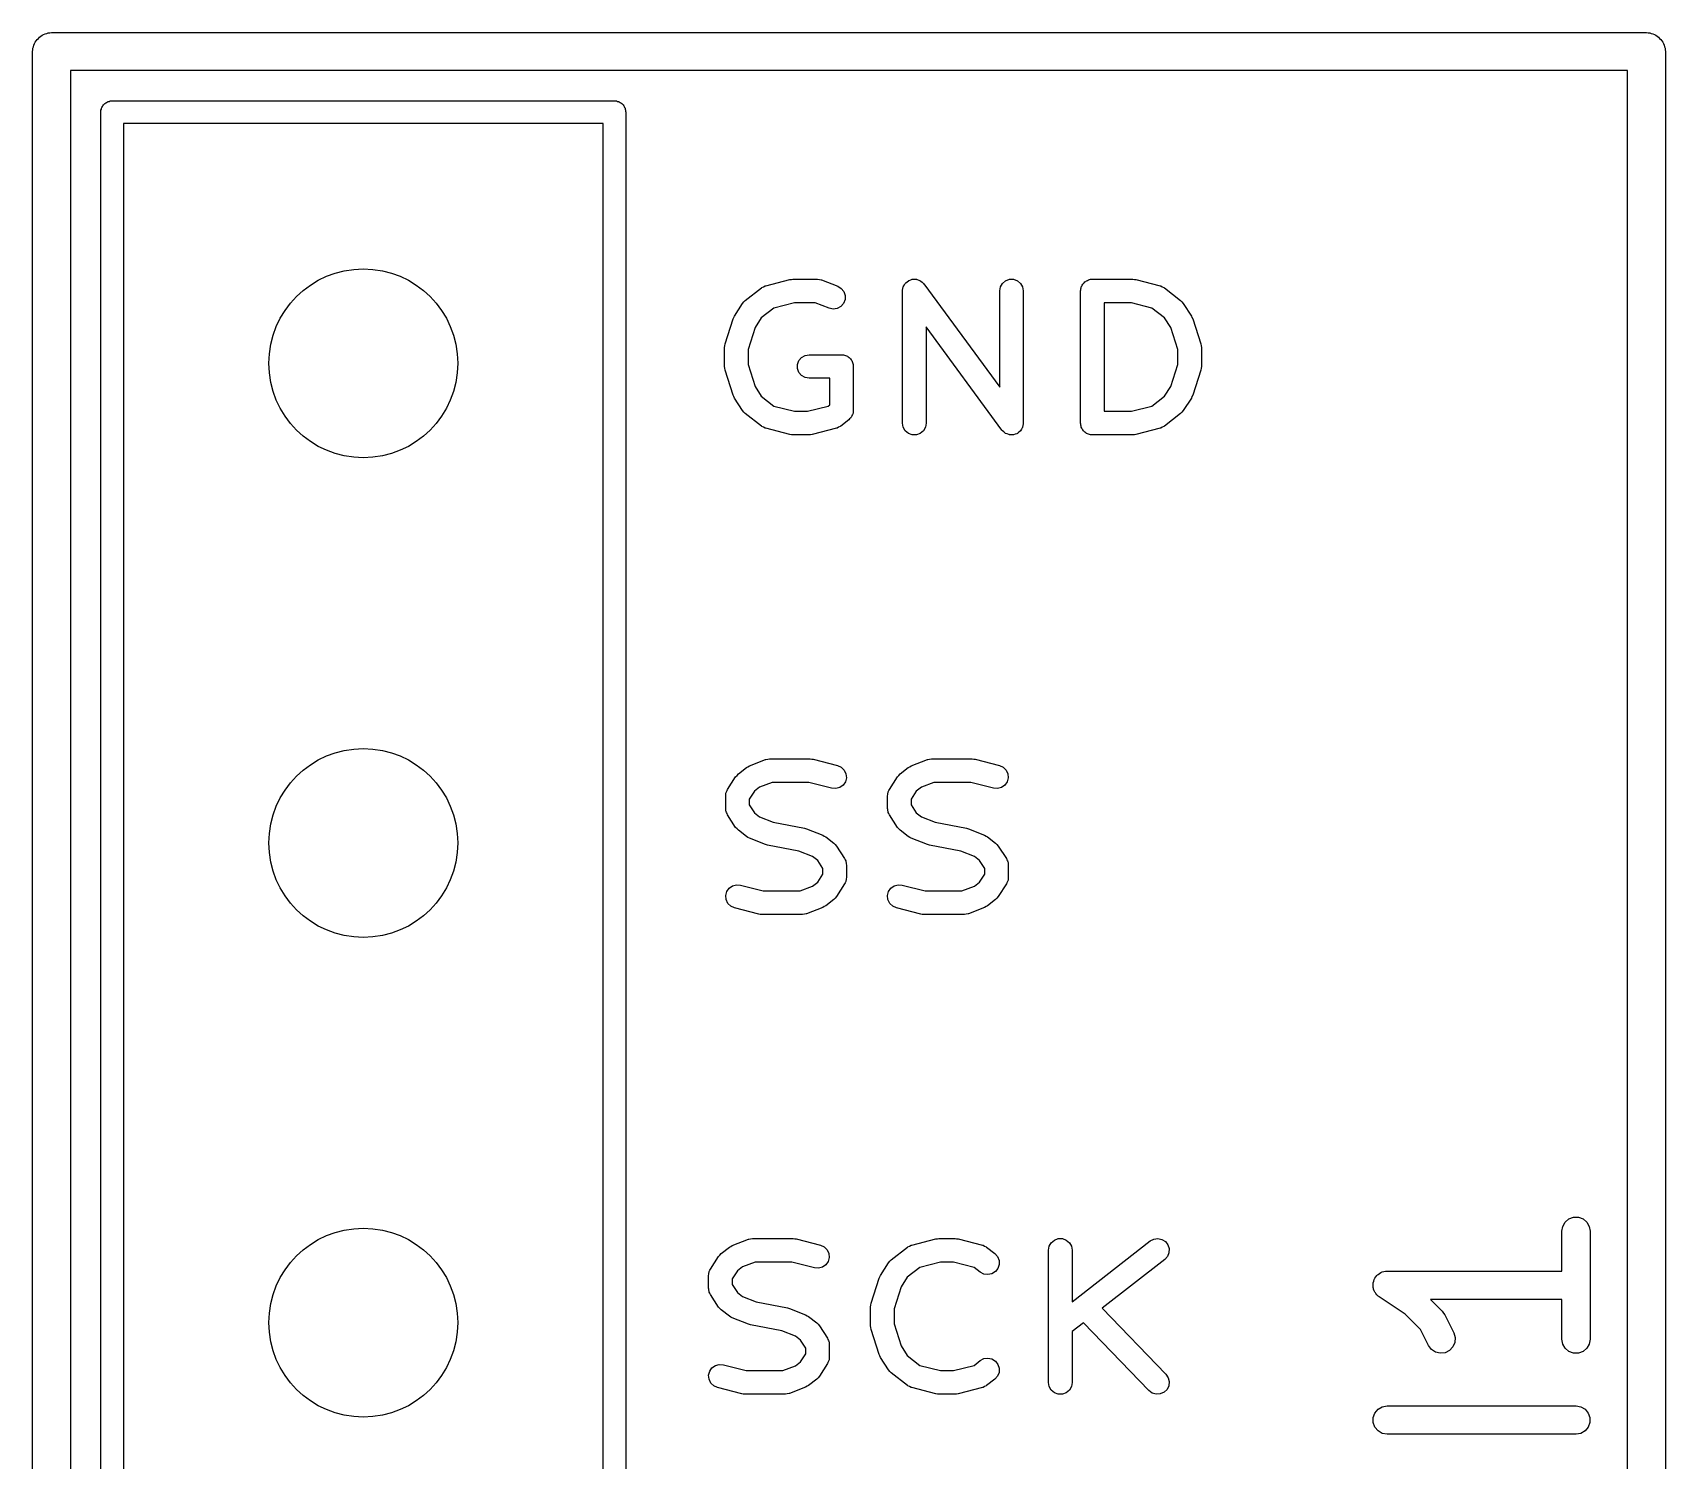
# Model space of a CAD drawing. Extents: x 10 to 287, y -200 to -10.
# Drawn here: x 74.19 to 82.84, y -92.93 to -85.37 of the extents above; entities that cross this region are included whole.
import ezdxf

# ---------------------------------------------------------------- set-up
doc = ezdxf.new("R2010")
doc.units = 0
doc.header["$MEASUREMENT"] = 0
doc.layers.add('BLACK', color=7, linetype='CONTINUOUS')

msp = doc.modelspace()

# ---------------------------------------------------------------- linework, layer by layer
at = {"layer": 'Black'}
for p, q in [((74.2084, -85.421), (74.214, -85.4143)), ((74.214, -85.4143), (74.2184, -85.4067)), ((74.2184, -85.4067), (74.2251, -85.4011)), ((74.2251, -85.4011), (74.2307, -85.3944)), ((74.2307, -85.3944), (74.2383, -85.39)), ((74.2383, -85.39), (74.245, -85.3844)), ((74.245, -85.3844), (74.2532, -85.3814)), ((74.2532, -85.3814), (74.2608, -85.377)), ((74.2608, -85.377), (74.2694, -85.3755)), ((74.2694, -85.3755), (74.2776, -85.3725)), ((74.2776, -85.3725), (74.2864, -85.3725)), ((74.2864, -85.3725), (74.295, -85.371)), ((74.295, -85.371), (82.7405, -85.371)), ((82.7405, -85.371), (82.7491, -85.3725)), ((82.7491, -85.3725), (82.7579, -85.3725)), ((82.7579, -85.3725), (82.7661, -85.3755)), ((82.7661, -85.3755), (82.7747, -85.377)), ((82.7747, -85.377), (82.7823, -85.3814)), ((82.7823, -85.3814), (82.7905, -85.3844)), ((82.7905, -85.3844), (82.7972, -85.39)), ((82.7972, -85.39), (82.8048, -85.3944)), ((82.8048, -85.3944), (82.8104, -85.4011)), ((82.8104, -85.4011), (82.8171, -85.4067)), ((82.8171, -85.4067), (82.8215, -85.4143)), ((82.8215, -85.4143), (82.8271, -85.421)), ((74.195, -85.471), (74.1965, -85.4624)), ((74.195, -101.346), (74.195, -85.471)), ((74.1965, -85.4536), (74.1995, -85.4454)), ((74.1965, -85.4624), (74.1965, -85.4536)), ((74.1995, -85.4454), (74.201, -85.4368)), ((74.201, -85.4368), (74.2054, -85.4292)), ((74.2054, -85.4292), (74.2084, -85.421)), ((82.8271, -85.421), (82.8301, -85.4292)), ((82.8301, -85.4292), (82.8345, -85.4368)), ((82.8345, -85.4368), (82.836, -85.4454)), ((82.836, -85.4454), (82.839, -85.4536)), ((82.839, -85.4536), (82.839, -85.4624)), ((82.839, -85.4624), (82.8405, -85.471)), ((82.8405, -85.471), (82.8405, -101.346)), ((82.6405, -85.571), (74.395, -85.571)), ((74.395, -85.571), (74.395, -101.246)), ((82.6405, -101.246), (82.6405, -85.571)), ((74.5622, -85.7669), (74.564, -85.762)), ((74.564, -85.762), (74.5674, -85.758)), ((74.5674, -85.758), (74.57, -85.7534)), ((74.57, -85.7534), (74.5741, -85.7501)), ((74.5741, -85.7501), (74.5774, -85.746)), ((74.5774, -85.746), (74.582, -85.7434)), ((74.582, -85.7434), (74.586, -85.74)), ((74.586, -85.74), (74.5909, -85.7382)), ((74.5909, -85.7382), (74.5955, -85.7356)), ((74.5955, -85.7356), (74.6007, -85.7347)), ((74.6007, -85.7347), (74.6056, -85.7329)), ((74.6056, -85.7329), (74.6108, -85.7329)), ((74.6108, -85.7329), (74.616, -85.732)), ((74.616, -85.732), (77.276, -85.732)), ((77.276, -85.732), (77.2812, -85.7329)), ((77.2812, -85.7329), (77.2864, -85.7329)), ((77.2864, -85.7329), (77.2913, -85.7347)), ((77.2913, -85.7347), (77.2965, -85.7356)), ((77.2965, -85.7356), (77.3011, -85.7382)), ((77.3011, -85.7382), (77.306, -85.74)), ((77.306, -85.74), (77.31, -85.7434)), ((77.31, -85.7434), (77.3146, -85.746)), ((77.3146, -85.746), (77.3179, -85.7501)), ((77.3179, -85.7501), (77.322, -85.7534)), ((77.322, -85.7534), (77.3246, -85.758)), ((77.3246, -85.758), (77.328, -85.762)), ((77.328, -85.762), (77.3298, -85.7669)), ((74.556, -85.792), (74.5569, -85.7868)), ((74.556, -98.552), (74.556, -85.792)), ((74.5569, -85.7816), (74.5587, -85.7767)), ((74.5569, -85.7868), (74.5569, -85.7816)), ((74.5587, -85.7767), (74.5596, -85.7715)), ((74.5596, -85.7715), (74.5622, -85.7669)), ((77.3298, -85.7669), (77.3324, -85.7715)), ((77.3324, -85.7715), (77.3333, -85.7767)), ((77.3333, -85.7767), (77.3351, -85.7816)), ((77.3351, -85.7816), (77.3351, -85.7868)), ((77.3351, -85.7868), (77.336, -85.792)), ((77.336, -85.792), (77.336, -98.552)), ((74.676, -85.852), (74.676, -98.492)), ((77.216, -85.852), (74.676, -85.852)), ((77.216, -98.492), (77.216, -85.852)), ((78.0652, -86.7167), (78.0732, -86.7125)), ((78.0732, -86.7125), (78.0751, -86.7123)), ((78.0751, -86.7123), (78.0767, -86.7115)), ((78.0767, -86.7115), (78.2053, -86.6782)), ((78.2053, -86.6782), (78.2132, -86.6775)), ((78.2132, -86.6775), (78.221, -86.6762)), ((78.221, -86.6762), (78.3496, -86.6762)), ((78.3496, -86.6762), (78.3503, -86.6763)), ((78.3503, -86.6763), (78.3509, -86.6762)), ((78.3509, -86.6762), (78.3609, -86.6782)), ((78.3609, -86.6782), (78.3709, -86.6799)), ((78.3709, -86.6799), (78.3715, -86.6803)), ((78.3715, -86.6803), (78.3722, -86.6804)), ((78.3722, -86.6804), (78.4579, -86.7137)), ((78.4579, -86.7137), (78.4765, -86.725)), ((78.8061, -86.7155), (78.8066, -86.7135)), ((78.8066, -86.7135), (78.8115, -86.7062)), ((78.8115, -86.7062), (78.816, -86.6985)), ((78.816, -86.6985), (78.8175, -86.6972)), ((78.8175, -86.6972), (78.8187, -86.6955)), ((78.8187, -86.6955), (78.8258, -86.6902)), ((78.8258, -86.6902), (78.8326, -86.6845)), ((78.8326, -86.6845), (78.8345, -86.6838)), ((78.8345, -86.6838), (78.8362, -86.6826)), ((78.8362, -86.6826), (78.8447, -86.6801)), ((78.8447, -86.6801), (78.853, -86.6771)), ((78.853, -86.6771), (78.855, -86.6771)), ((78.855, -86.6771), (78.857, -86.6765)), ((78.857, -86.6765), (78.8659, -86.6771)), ((78.8659, -86.6771), (78.8747, -86.6771)), ((78.8747, -86.6771), (78.8766, -86.6778)), ((78.8766, -86.6778), (78.8787, -86.6779)), ((78.8787, -86.6779), (78.8868, -86.6815)), ((78.8868, -86.6815), (78.8951, -86.6845)), ((78.8951, -86.6845), (78.8967, -86.6858)), ((78.8967, -86.6858), (78.8985, -86.6867)), ((78.8985, -86.6867), (78.9049, -86.6928)), ((78.9049, -86.6928), (78.9117, -86.6985)), ((78.9117, -86.6985), (78.9128, -86.7003)), ((78.9128, -86.7003), (78.9142, -86.7017)), ((78.9142, -86.7017), (79.3156, -87.248)), ((79.3194, -86.7173), (79.3303, -86.6985)), ((79.3303, -86.6985), (79.3469, -86.6845)), ((79.3469, -86.6845), (79.3673, -86.6771)), ((79.3673, -86.6771), (79.389, -86.6771)), ((79.389, -86.6771), (79.4094, -86.6845)), ((79.4094, -86.6845), (79.426, -86.6985)), ((79.426, -86.6985), (79.4369, -86.7173)), ((79.748, -86.7173), (79.7507, -86.7126)), ((79.7507, -86.7126), (79.7526, -86.7074)), ((79.7526, -86.7074), (79.7561, -86.7032)), ((79.7561, -86.7032), (79.7588, -86.6985)), ((79.7588, -86.6985), (79.763, -86.695)), ((79.763, -86.695), (79.7665, -86.6908)), ((79.7665, -86.6908), (79.7713, -86.6881)), ((79.7713, -86.6881), (79.7755, -86.6845)), ((79.7755, -86.6845), (79.7806, -86.6827)), ((79.7806, -86.6827), (79.7853, -86.6799)), ((79.7853, -86.6799), (79.7907, -86.679)), ((79.7907, -86.679), (79.7959, -86.6771)), ((79.7959, -86.6771), (79.8013, -86.6771)), ((79.8013, -86.6771), (79.8067, -86.6762)), ((79.8067, -86.6762), (80.021, -86.6762)), ((80.021, -86.6762), (80.0288, -86.6775)), ((80.0288, -86.6775), (80.0367, -86.6782)), ((80.0367, -86.6782), (80.1653, -86.7115)), ((80.1653, -86.7115), (80.1669, -86.7123)), ((80.1669, -86.7123), (80.1688, -86.7125)), ((80.1688, -86.7125), (80.1768, -86.7167)), ((77.9541, -86.8049), (77.9613, -86.7971)), ((77.9613, -86.7971), (77.9683, -86.7893)), ((77.9683, -86.7893), (78.0541, -86.7227)), ((78.0541, -86.7227), (78.0557, -86.7218)), ((78.0557, -86.7218), (78.057, -86.7205)), ((78.057, -86.7205), (78.0652, -86.7167)), ((78.4765, -86.725), (78.4901, -86.7419)), ((78.4966, -86.7842), (78.4887, -86.8044)), ((78.4901, -86.7419), (78.4971, -86.7625)), ((78.4971, -86.7625), (78.4966, -86.7842)), ((78.8014, -86.7387), (78.8017, -86.7367)), ((78.8014, -87.4387), (78.8014, -86.7387)), ((78.8015, -86.7346), (78.8036, -86.726)), ((78.8017, -86.7367), (78.8015, -86.7346)), ((78.8036, -86.726), (78.8051, -86.7173)), ((78.8051, -86.7173), (78.8061, -86.7155)), ((79.3156, -86.7387), (79.3194, -86.7173)), ((79.3156, -87.248), (79.3156, -86.7387)), ((79.4369, -86.7173), (79.4406, -86.7387)), ((79.4406, -86.7387), (79.4406, -87.4387)), ((79.7442, -86.7387), (79.7452, -86.7333)), ((79.7442, -87.4387), (79.7442, -86.7387)), ((79.7452, -86.7278), (79.747, -86.7227)), ((79.7452, -86.7333), (79.7452, -86.7278)), ((79.747, -86.7227), (79.748, -86.7173)), ((80.1768, -86.7167), (80.185, -86.7205)), ((80.185, -86.7205), (80.1863, -86.7218)), ((80.1863, -86.7218), (80.1879, -86.7227)), ((80.1879, -86.7227), (80.2737, -86.7893)), ((80.2737, -86.7893), (80.2807, -86.7971)), ((80.2807, -86.7971), (80.2879, -86.8049)), ((77.8615, -87.0195), (77.9044, -86.8862)), ((77.9044, -86.8862), (77.9081, -86.879)), ((77.9081, -86.879), (77.9113, -86.8715)), ((77.9113, -86.8715), (77.9541, -86.8049)), ((78.0535, -86.8814), (78.0209, -86.9322)), ((78.1206, -86.8293), (78.0535, -86.8814)), ((78.229, -86.8012), (78.1206, -86.8293)), ((78.3378, -86.8012), (78.229, -86.8012)), ((78.4126, -86.8302), (78.3378, -86.8012)), ((78.4339, -86.8345), (78.4126, -86.8302)), ((78.4554, -86.8312), (78.4339, -86.8345)), ((78.4744, -86.8207), (78.4554, -86.8312)), ((78.4887, -86.8044), (78.4744, -86.8207)), ((79.8692, -86.8012), (79.8692, -87.3762)), ((80.013, -86.8012), (79.8692, -86.8012)), ((80.1214, -86.8293), (80.013, -86.8012)), ((80.1885, -86.8814), (80.1214, -86.8293)), ((80.2211, -86.9322), (80.1885, -86.8814)), ((80.2879, -86.8049), (80.3307, -86.8715)), ((80.3307, -86.8715), (80.3339, -86.879)), ((80.3339, -86.879), (80.3376, -86.8862)), ((80.3376, -86.8862), (80.3805, -87.0195)), ((78.0209, -86.9322), (77.9835, -87.0485)), ((79.3278, -87.4757), (78.9264, -86.9293)), ((78.9264, -86.9293), (78.9264, -87.4387)), ((80.2585, -87.0485), (80.2211, -86.9322)), ((77.8585, -87.0387), (77.8602, -87.0291)), ((77.8585, -87.1387), (77.8585, -87.0387)), ((77.8602, -87.0291), (77.8615, -87.0195)), ((77.9835, -87.0485), (77.9835, -87.1289)), ((80.2585, -87.1289), (80.2585, -87.0485)), ((80.3805, -87.0195), (80.3818, -87.0291)), ((80.3818, -87.0291), (80.3835, -87.0387)), ((80.3835, -87.0387), (80.3835, -87.1387)), ((77.8602, -87.1482), (77.8585, -87.1387)), ((77.9835, -87.1289), (78.0209, -87.2451)), ((78.2452, -87.1278), (78.2526, -87.1074)), ((78.2452, -87.1495), (78.2452, -87.1278)), ((78.2526, -87.1074), (78.2665, -87.0908)), ((78.2665, -87.0908), (78.2853, -87.0799)), ((78.2853, -87.0799), (78.3067, -87.0762)), ((78.3067, -87.0762), (78.4781, -87.0762)), ((78.4781, -87.0762), (78.4835, -87.0771)), ((78.4835, -87.0771), (78.489, -87.0771)), ((78.489, -87.0771), (78.4941, -87.079)), ((78.4941, -87.079), (78.4995, -87.0799)), ((78.4995, -87.0799), (78.5043, -87.0827)), ((78.5043, -87.0827), (78.5094, -87.0845)), ((78.5094, -87.0845), (78.5136, -87.0881)), ((78.5136, -87.0881), (78.5183, -87.0908)), ((78.5183, -87.0908), (78.5218, -87.095)), ((78.5218, -87.095), (78.526, -87.0985)), ((78.526, -87.0985), (78.5288, -87.1032)), ((78.5288, -87.1032), (78.5323, -87.1074)), ((78.5323, -87.1074), (78.5341, -87.1126)), ((78.5341, -87.1126), (78.5369, -87.1173)), ((78.5369, -87.1173), (78.5378, -87.1227)), ((78.5378, -87.1227), (78.5397, -87.1278)), ((78.5397, -87.1278), (78.5397, -87.1333)), ((78.5397, -87.1333), (78.5406, -87.1387)), ((78.5406, -87.1387), (78.5406, -87.372)), ((80.2211, -87.2451), (80.2585, -87.1289)), ((80.3835, -87.1387), (80.3818, -87.1482)), ((77.8615, -87.1578), (77.8602, -87.1482)), ((77.9044, -87.2911), (77.8615, -87.1578)), ((78.2526, -87.1699), (78.2452, -87.1495)), ((78.2665, -87.1865), (78.2526, -87.1699)), ((78.2853, -87.1974), (78.2665, -87.1865)), ((78.3067, -87.2012), (78.2853, -87.1974)), ((78.4156, -87.2012), (78.3067, -87.2012)), ((78.4156, -87.3414), (78.4156, -87.2012)), ((80.3805, -87.1578), (80.3376, -87.2911)), ((80.3818, -87.1482), (80.3805, -87.1578)), ((77.9081, -87.2983), (77.9044, -87.2911)), ((77.9113, -87.3058), (77.9081, -87.2983)), ((77.9541, -87.3725), (77.9113, -87.3058)), ((78.0209, -87.2451), (78.0535, -87.2959)), ((78.0535, -87.2959), (78.1206, -87.3481)), ((80.1214, -87.3481), (80.1885, -87.2959)), ((80.1885, -87.2959), (80.2211, -87.2451)), ((80.3307, -87.3058), (80.2879, -87.3725)), ((80.3339, -87.2983), (80.3307, -87.3058)), ((80.3376, -87.2911), (80.3339, -87.2983)), ((77.9613, -87.3802), (77.9541, -87.3725)), ((77.9683, -87.388), (77.9613, -87.3802)), ((78.0541, -87.4547), (77.9683, -87.388)), ((78.1206, -87.3481), (78.229, -87.3762)), ((78.229, -87.3762), (78.2987, -87.3762)), ((78.2987, -87.3762), (78.4071, -87.3481)), ((78.4071, -87.3481), (78.4156, -87.3414)), ((78.5311, -87.4052), (78.5282, -87.4084)), ((78.5336, -87.3991), (78.5311, -87.4052)), ((78.5369, -87.3934), (78.5336, -87.3991)), ((78.5376, -87.3891), (78.5369, -87.3934)), ((78.5392, -87.3851), (78.5376, -87.3891)), ((78.5395, -87.3785), (78.5392, -87.3851)), ((78.5406, -87.372), (78.5395, -87.3785)), ((79.8692, -87.3762), (80.013, -87.3762)), ((80.013, -87.3762), (80.1214, -87.3481)), ((80.2737, -87.388), (80.1879, -87.4547)), ((80.2807, -87.3802), (80.2737, -87.388)), ((80.2879, -87.3725), (80.2807, -87.3802)), ((78.0557, -87.4555), (78.0541, -87.4547)), ((78.057, -87.4568), (78.0557, -87.4555)), ((78.0652, -87.4606), (78.057, -87.4568)), ((78.0732, -87.4648), (78.0652, -87.4606)), ((78.0751, -87.4651), (78.0732, -87.4648)), ((78.0767, -87.4658), (78.0751, -87.4651)), ((78.2053, -87.4992), (78.0767, -87.4658)), ((78.451, -87.4658), (78.3224, -87.4992)), ((78.4526, -87.4651), (78.451, -87.4658)), ((78.4545, -87.4648), (78.4526, -87.4651)), ((78.4625, -87.4606), (78.4545, -87.4648)), ((78.4707, -87.4568), (78.4625, -87.4606)), ((78.472, -87.4555), (78.4707, -87.4568)), ((78.4737, -87.4547), (78.472, -87.4555)), ((78.5165, -87.4213), (78.4737, -87.4547)), ((78.521, -87.4164), (78.5165, -87.4213)), ((78.526, -87.4122), (78.521, -87.4164)), ((78.5282, -87.4084), (78.526, -87.4122)), ((78.8051, -87.46), (78.8014, -87.4387)), ((78.816, -87.4788), (78.8051, -87.46)), ((78.8326, -87.4928), (78.816, -87.4788)), ((78.9117, -87.4788), (78.8951, -87.4928)), ((78.9226, -87.46), (78.9117, -87.4788)), ((78.9264, -87.4387), (78.9226, -87.46)), ((79.3292, -87.4771), (79.3278, -87.4757)), ((79.3303, -87.4788), (79.3292, -87.4771)), ((79.3371, -87.4845), (79.3303, -87.4788)), ((79.3435, -87.4907), (79.3371, -87.4845)), ((79.3453, -87.4915), (79.3435, -87.4907)), ((79.3469, -87.4928), (79.3453, -87.4915)), ((79.4162, -87.4871), (79.4094, -87.4928)), ((79.4233, -87.4818), (79.4162, -87.4871)), ((79.4245, -87.4802), (79.4233, -87.4818)), ((79.426, -87.4788), (79.4245, -87.4802)), ((79.4305, -87.4712), (79.426, -87.4788)), ((79.4354, -87.4638), (79.4305, -87.4712)), ((79.4359, -87.4618), (79.4354, -87.4638)), ((79.4369, -87.46), (79.4359, -87.4618)), ((79.4384, -87.4513), (79.4369, -87.46)), ((79.4405, -87.4427), (79.4384, -87.4513)), ((79.4406, -87.4387), (79.4403, -87.4407)), ((79.4403, -87.4407), (79.4405, -87.4427)), ((79.7452, -87.4441), (79.7442, -87.4387)), ((79.7452, -87.4495), (79.7452, -87.4441)), ((79.747, -87.4547), (79.7452, -87.4495)), ((79.748, -87.46), (79.747, -87.4547)), ((79.7507, -87.4648), (79.748, -87.46)), ((79.7526, -87.4699), (79.7507, -87.4648)), ((79.7561, -87.4741), (79.7526, -87.4699)), ((79.7588, -87.4788), (79.7561, -87.4741)), ((79.763, -87.4824), (79.7588, -87.4788)), ((79.7665, -87.4865), (79.763, -87.4824)), ((79.7713, -87.4893), (79.7665, -87.4865)), ((79.7755, -87.4928), (79.7713, -87.4893)), ((80.1653, -87.4658), (80.0367, -87.4992)), ((80.1669, -87.4651), (80.1653, -87.4658)), ((80.1688, -87.4648), (80.1669, -87.4651)), ((80.1768, -87.4606), (80.1688, -87.4648)), ((80.185, -87.4568), (80.1768, -87.4606)), ((80.1863, -87.4555), (80.185, -87.4568)), ((80.1879, -87.4547), (80.1863, -87.4555)), ((78.2132, -87.4998), (78.2053, -87.4992)), ((78.221, -87.5012), (78.2132, -87.4998)), ((78.3067, -87.5012), (78.221, -87.5012)), ((78.3145, -87.4998), (78.3067, -87.5012)), ((78.3224, -87.4992), (78.3145, -87.4998)), ((78.853, -87.5002), (78.8326, -87.4928)), ((78.8747, -87.5002), (78.853, -87.5002)), ((78.8951, -87.4928), (78.8747, -87.5002)), ((79.3552, -87.4958), (79.3469, -87.4928)), ((79.3633, -87.4994), (79.3552, -87.4958)), ((79.3654, -87.4995), (79.3633, -87.4994)), ((79.3673, -87.5002), (79.3654, -87.4995)), ((79.3761, -87.5002), (79.3673, -87.5002)), ((79.385, -87.5008), (79.3761, -87.5002)), ((79.387, -87.5002), (79.385, -87.5008)), ((79.389, -87.5002), (79.387, -87.5002)), ((79.3973, -87.4972), (79.389, -87.5002)), ((79.4058, -87.4947), (79.3973, -87.4972)), ((79.4075, -87.4935), (79.4058, -87.4947)), ((79.4094, -87.4928), (79.4075, -87.4935)), ((79.7806, -87.4947), (79.7755, -87.4928)), ((79.7853, -87.4974), (79.7806, -87.4947)), ((79.7907, -87.4983), (79.7853, -87.4974)), ((79.7959, -87.5002), (79.7907, -87.4983)), ((79.8013, -87.5002), (79.7959, -87.5002)), ((79.8067, -87.5012), (79.8013, -87.5002)), ((80.021, -87.5012), (79.8067, -87.5012)), ((80.0288, -87.4998), (80.021, -87.5012)), ((80.0367, -87.4992), (80.0288, -87.4998)), ((77.9903, -89.2537), (78.0761, -89.2204)), ((78.0761, -89.2204), (78.0767, -89.2203)), ((78.0767, -89.2203), (78.0773, -89.2199)), ((78.0773, -89.2199), (78.0874, -89.2182)), ((78.0874, -89.2182), (78.0973, -89.2162)), ((78.0973, -89.2162), (78.098, -89.2163)), ((78.098, -89.2163), (78.0987, -89.2162)), ((78.0987, -89.2162), (78.313, -89.2162)), ((78.313, -89.2162), (78.3208, -89.2175)), ((78.3208, -89.2175), (78.3287, -89.2182)), ((78.3287, -89.2182), (78.4573, -89.2515)), ((78.8475, -89.2537), (78.9332, -89.2204)), ((78.9332, -89.2204), (78.9339, -89.2203)), ((78.9339, -89.2203), (78.9345, -89.2199)), ((78.9345, -89.2199), (78.9445, -89.2182)), ((78.9445, -89.2182), (78.9545, -89.2162)), ((78.9545, -89.2162), (78.9552, -89.2163)), ((78.9552, -89.2163), (78.9559, -89.2162)), ((78.9559, -89.2162), (79.1701, -89.2162)), ((79.1701, -89.2162), (79.1779, -89.2175)), ((79.1779, -89.2175), (79.1858, -89.2182)), ((79.1858, -89.2182), (79.3144, -89.2515)), ((77.9176, -89.3115), (77.9247, -89.3038)), ((77.9247, -89.3038), (77.9318, -89.296)), ((77.9318, -89.296), (77.9746, -89.2627)), ((77.9746, -89.2627), (77.9826, -89.2584)), ((77.9826, -89.2584), (77.9903, -89.2537)), ((78.4573, -89.2515), (78.477, -89.2605)), ((78.477, -89.2605), (78.4925, -89.2757)), ((78.4925, -89.2757), (78.5018, -89.2953)), ((78.5018, -89.2953), (78.5039, -89.3169)), ((78.7747, -89.3115), (78.7819, -89.3038)), ((78.7819, -89.3038), (78.7889, -89.296)), ((78.7889, -89.296), (78.8318, -89.2627)), ((78.8318, -89.2627), (78.8398, -89.2584)), ((78.8398, -89.2584), (78.8475, -89.2537)), ((79.3144, -89.2515), (79.3341, -89.2605)), ((79.3341, -89.2605), (79.3496, -89.2757)), ((79.3496, -89.2757), (79.359, -89.2953)), ((79.359, -89.2953), (79.361, -89.3169)), ((77.8679, -89.3945), (77.8686, -89.3906)), ((77.8686, -89.3906), (77.872, -89.3846)), ((77.872, -89.3846), (77.8747, -89.3782)), ((77.8747, -89.3782), (77.9176, -89.3115)), ((78.0169, -89.3881), (77.9898, -89.4304)), ((78.0442, -89.3669), (78.0169, -89.3881)), ((78.1104, -89.3412), (78.0442, -89.3669)), ((78.305, -89.3412), (78.1104, -89.3412)), ((78.4259, -89.3725), (78.305, -89.3412)), ((78.4475, -89.3742), (78.4259, -89.3725)), ((78.4684, -89.3684), (78.4475, -89.3742)), ((78.4861, -89.3558), (78.4684, -89.3684)), ((78.4984, -89.338), (78.4861, -89.3558)), ((78.5039, -89.3169), (78.4984, -89.338)), ((78.725, -89.3945), (78.7257, -89.3906)), ((78.7257, -89.3906), (78.7292, -89.3846)), ((78.7292, -89.3846), (78.7319, -89.3782)), ((78.7319, -89.3782), (78.7747, -89.3115)), ((78.8741, -89.3881), (78.8469, -89.4304)), ((78.9013, -89.3669), (78.8741, -89.3881)), ((78.9676, -89.3412), (78.9013, -89.3669)), ((79.1622, -89.3412), (78.9676, -89.3412)), ((79.283, -89.3725), (79.1622, -89.3412)), ((79.3047, -89.3742), (79.283, -89.3725)), ((79.3256, -89.3684), (79.3047, -89.3742)), ((79.3433, -89.3558), (79.3256, -89.3684)), ((79.3556, -89.338), (79.3433, -89.3558)), ((79.361, -89.3169), (79.3556, -89.338)), ((77.8648, -89.412), (77.866, -89.4052)), ((77.8648, -89.4787), (77.8648, -89.412)), ((77.866, -89.4855), (77.8648, -89.4787)), ((77.866, -89.4052), (77.8663, -89.3982)), ((77.8663, -89.3982), (77.8679, -89.3945)), ((77.9898, -89.4304), (77.9898, -89.4603)), ((77.9898, -89.4603), (78.0169, -89.5026)), ((78.7219, -89.412), (78.7231, -89.4052)), ((78.7219, -89.4787), (78.7219, -89.412)), ((78.7231, -89.4855), (78.7219, -89.4787)), ((78.7231, -89.4052), (78.7235, -89.3982)), ((78.7235, -89.3982), (78.725, -89.3945)), ((78.8469, -89.4304), (78.8469, -89.4603)), ((78.8469, -89.4603), (78.8741, -89.5026)), ((77.8663, -89.4924), (77.866, -89.4855)), ((77.8679, -89.4961), (77.8663, -89.4924)), ((77.8686, -89.5), (77.8679, -89.4961)), ((77.872, -89.5061), (77.8686, -89.5)), ((77.8747, -89.5125), (77.872, -89.5061)), ((77.9176, -89.5791), (77.8747, -89.5125)), ((78.0169, -89.5026), (78.0442, -89.5237)), ((78.0442, -89.5237), (78.1161, -89.5517)), ((78.1161, -89.5517), (78.2821, -89.584)), ((78.7235, -89.4924), (78.7231, -89.4855)), ((78.725, -89.4961), (78.7235, -89.4924)), ((78.7257, -89.5), (78.725, -89.4961)), ((78.7292, -89.5061), (78.7257, -89.5)), ((78.7319, -89.5125), (78.7292, -89.5061)), ((78.7747, -89.5791), (78.7319, -89.5125)), ((78.8741, -89.5026), (78.9013, -89.5237)), ((78.9013, -89.5237), (78.9733, -89.5517)), ((78.9733, -89.5517), (79.1392, -89.584)), ((77.9247, -89.5869), (77.9176, -89.5791)), ((77.9318, -89.5947), (77.9247, -89.5869)), ((77.9746, -89.628), (77.9318, -89.5947)), ((77.9826, -89.6322), (77.9746, -89.628)), ((77.9903, -89.6369), (77.9826, -89.6322)), ((78.0761, -89.6702), (77.9903, -89.6369)), ((78.2821, -89.584), (78.2873, -89.586)), ((78.2873, -89.586), (78.2928, -89.5871)), ((78.2928, -89.5871), (78.3785, -89.6204)), ((78.3785, -89.6204), (78.3862, -89.6251)), ((78.3862, -89.6251), (78.3942, -89.6293)), ((78.3942, -89.6293), (78.4371, -89.6627)), ((78.7819, -89.5869), (78.7747, -89.5791)), ((78.7889, -89.5947), (78.7819, -89.5869)), ((78.8318, -89.628), (78.7889, -89.5947)), ((78.8398, -89.6322), (78.8318, -89.628)), ((78.8475, -89.6369), (78.8398, -89.6322)), ((78.9332, -89.6702), (78.8475, -89.6369)), ((79.1392, -89.584), (79.1444, -89.586)), ((79.1444, -89.586), (79.1499, -89.5871)), ((79.1499, -89.5871), (79.2357, -89.6204)), ((79.2357, -89.6204), (79.2434, -89.6251)), ((79.2434, -89.6251), (79.2514, -89.6293)), ((79.2514, -89.6293), (79.2942, -89.6627)), ((78.0816, -89.6713), (78.0761, -89.6702)), ((78.0868, -89.6734), (78.0816, -89.6713)), ((78.2527, -89.7056), (78.0868, -89.6734)), ((78.3247, -89.7336), (78.2527, -89.7056)), ((78.3519, -89.7548), (78.3247, -89.7336)), ((78.4371, -89.6627), (78.4441, -89.6705)), ((78.4441, -89.6705), (78.4513, -89.6782)), ((78.4513, -89.6782), (78.4941, -89.7449)), ((78.9387, -89.6713), (78.9332, -89.6702)), ((78.9439, -89.6734), (78.9387, -89.6713)), ((79.1099, -89.7056), (78.9439, -89.6734)), ((79.1818, -89.7336), (79.1099, -89.7056)), ((79.2091, -89.7548), (79.1818, -89.7336)), ((79.2942, -89.6627), (79.3013, -89.6705)), ((79.3013, -89.6705), (79.3084, -89.6782)), ((79.3084, -89.6782), (79.3513, -89.7449)), ((78.3791, -89.797), (78.3519, -89.7548)), ((78.3791, -89.827), (78.3791, -89.797)), ((78.4941, -89.7449), (78.4968, -89.7513)), ((78.4968, -89.7513), (78.5003, -89.7573)), ((78.5003, -89.7573), (78.501, -89.7612)), ((78.501, -89.7612), (78.5025, -89.7649)), ((78.5025, -89.7649), (78.5029, -89.7718)), ((78.5029, -89.7718), (78.5041, -89.7787)), ((78.5041, -89.7787), (78.5041, -89.8453)), ((79.2362, -89.797), (79.2091, -89.7548)), ((79.2362, -89.827), (79.2362, -89.797)), ((79.3513, -89.7449), (79.354, -89.7513)), ((79.354, -89.7513), (79.3574, -89.7573)), ((79.3574, -89.7573), (79.3581, -89.7612)), ((79.3581, -89.7612), (79.3597, -89.7649)), ((79.3597, -89.7649), (79.36, -89.7718)), ((79.36, -89.7718), (79.3612, -89.7787)), ((79.3612, -89.7787), (79.3612, -89.8453)), ((77.8704, -89.9194), (77.8827, -89.9015)), ((77.8827, -89.9015), (77.9004, -89.8889)), ((77.9004, -89.8889), (77.9213, -89.8831)), ((77.9213, -89.8831), (77.943, -89.8848)), ((77.943, -89.8848), (78.0638, -89.9162)), ((78.2584, -89.9162), (78.3247, -89.8904)), ((78.3247, -89.8904), (78.3519, -89.8692)), ((78.3519, -89.8692), (78.3791, -89.827)), ((78.4941, -89.8791), (78.4513, -89.9458)), ((78.4968, -89.8727), (78.4941, -89.8791)), ((78.5003, -89.8667), (78.4968, -89.8727)), ((78.501, -89.8628), (78.5003, -89.8667)), ((78.5025, -89.8591), (78.501, -89.8628)), ((78.5029, -89.8522), (78.5025, -89.8591)), ((78.5041, -89.8453), (78.5029, -89.8522)), ((78.7276, -89.9194), (78.7399, -89.9015)), ((78.7399, -89.9015), (78.7576, -89.8889)), ((78.7576, -89.8889), (78.7785, -89.8831)), ((78.7785, -89.8831), (78.8001, -89.8848)), ((78.8001, -89.8848), (78.921, -89.9162)), ((79.1156, -89.9162), (79.1818, -89.8904)), ((79.1818, -89.8904), (79.2091, -89.8692)), ((79.2091, -89.8692), (79.2362, -89.827)), ((79.3513, -89.8791), (79.3084, -89.9458)), ((79.354, -89.8727), (79.3513, -89.8791)), ((79.3574, -89.8667), (79.354, -89.8727)), ((79.3581, -89.8628), (79.3574, -89.8667)), ((79.3597, -89.8591), (79.3581, -89.8628)), ((79.36, -89.8522), (79.3597, -89.8591)), ((79.3612, -89.8453), (79.36, -89.8522)), ((77.865, -89.9404), (77.8704, -89.9194)), ((77.867, -89.962), (77.865, -89.9404)), ((77.8764, -89.9816), (77.867, -89.962)), ((77.8919, -89.9968), (77.8764, -89.9816)), ((77.9116, -90.0058), (77.8919, -89.9968)), ((78.0638, -89.9162), (78.2584, -89.9162)), ((78.3862, -89.9989), (78.3785, -90.0036)), ((78.3942, -89.9947), (78.3862, -89.9989)), ((78.4371, -89.9613), (78.3942, -89.9947)), ((78.4441, -89.9535), (78.4371, -89.9613)), ((78.4513, -89.9458), (78.4441, -89.9535)), ((78.7221, -89.9404), (78.7276, -89.9194)), ((78.7242, -89.962), (78.7221, -89.9404)), ((78.7335, -89.9816), (78.7242, -89.962)), ((78.749, -89.9968), (78.7335, -89.9816)), ((78.7687, -90.0058), (78.749, -89.9968)), ((78.921, -89.9162), (79.1156, -89.9162)), ((79.2434, -89.9989), (79.2357, -90.0036)), ((79.2514, -89.9947), (79.2434, -89.9989)), ((79.2942, -89.9613), (79.2514, -89.9947)), ((79.3013, -89.9535), (79.2942, -89.9613)), ((79.3084, -89.9458), (79.3013, -89.9535)), ((78.0402, -90.0392), (77.9116, -90.0058)), ((78.0481, -90.0398), (78.0402, -90.0392)), ((78.0559, -90.0412), (78.0481, -90.0398)), ((78.2701, -90.0412), (78.0559, -90.0412)), ((78.2708, -90.041), (78.2701, -90.0412)), ((78.2715, -90.0412), (78.2708, -90.041)), ((78.2815, -90.0392), (78.2715, -90.0412)), ((78.2915, -90.0374), (78.2815, -90.0392)), ((78.2921, -90.0371), (78.2915, -90.0374)), ((78.2928, -90.0369), (78.2921, -90.0371)), ((78.3785, -90.0036), (78.2928, -90.0369)), ((78.8973, -90.0392), (78.7687, -90.0058)), ((78.9052, -90.0398), (78.8973, -90.0392)), ((78.913, -90.0412), (78.9052, -90.0398)), ((79.1273, -90.0412), (78.913, -90.0412)), ((79.128, -90.041), (79.1273, -90.0412)), ((79.1287, -90.0412), (79.128, -90.041)), ((79.1386, -90.0392), (79.1287, -90.0412)), ((79.1487, -90.0374), (79.1386, -90.0392)), ((79.1493, -90.0371), (79.1487, -90.0374)), ((79.1499, -90.0369), (79.1493, -90.0371)), ((79.2357, -90.0036), (79.1499, -90.0369)), ((82.2924, -91.718), (82.2969, -91.6923)), ((82.2924, -91.9287), (82.2924, -91.718)), ((82.2969, -91.6923), (82.3099, -91.6698)), ((82.3099, -91.6698), (82.3299, -91.653)), ((82.3299, -91.653), (82.3544, -91.6441)), ((82.3544, -91.6441), (82.3804, -91.6441)), ((82.3804, -91.6441), (82.4049, -91.653)), ((82.4049, -91.653), (82.4248, -91.6698)), ((82.4248, -91.6698), (82.4379, -91.6923)), ((82.4379, -91.6923), (82.4424, -91.718)), ((82.4424, -91.718), (82.4424, -92.2894)), ((77.8413, -91.836), (77.8842, -91.8027)), ((77.8842, -91.8027), (77.8922, -91.7984)), ((77.8922, -91.7984), (77.8999, -91.7938)), ((77.8999, -91.7938), (77.9856, -91.7604)), ((77.9856, -91.7604), (77.9863, -91.7603)), ((77.9863, -91.7603), (77.9869, -91.7599)), ((77.9869, -91.7599), (77.9969, -91.7582)), ((77.9969, -91.7582), (78.0069, -91.7562)), ((78.0069, -91.7562), (78.0076, -91.7563)), ((78.0076, -91.7563), (78.0083, -91.7562)), ((78.0083, -91.7562), (78.2226, -91.7562)), ((78.2226, -91.7562), (78.2304, -91.7575)), ((78.2304, -91.7575), (78.2383, -91.7582)), ((78.2383, -91.7582), (78.3668, -91.7915)), ((78.3668, -91.7915), (78.3866, -91.8005)), ((78.3866, -91.8005), (78.402, -91.8157)), ((78.7413, -91.8693), (78.8271, -91.8027)), ((78.8271, -91.8027), (78.8287, -91.8018)), ((78.8287, -91.8018), (78.83, -91.8005)), ((78.83, -91.8005), (78.8382, -91.7967)), ((78.8382, -91.7967), (78.8462, -91.7925)), ((78.8462, -91.7925), (78.8481, -91.7923)), ((78.8481, -91.7923), (78.8497, -91.7915)), ((78.8497, -91.7915), (78.9783, -91.7582)), ((78.9783, -91.7582), (78.9862, -91.7575)), ((78.9862, -91.7575), (78.994, -91.7562)), ((78.994, -91.7562), (79.0797, -91.7562)), ((79.0797, -91.7562), (79.0875, -91.7575)), ((79.0875, -91.7575), (79.0954, -91.7582)), ((79.0954, -91.7582), (79.224, -91.7915)), ((79.224, -91.7915), (79.2256, -91.7923)), ((79.2256, -91.7923), (79.2275, -91.7925)), ((79.2275, -91.7925), (79.2355, -91.7968)), ((79.2355, -91.7968), (79.2437, -91.8005)), ((79.2437, -91.8005), (79.245, -91.8018)), ((79.245, -91.8018), (79.2467, -91.8027)), ((79.2467, -91.8027), (79.2895, -91.836)), ((79.5744, -91.8187), (79.5781, -91.7973)), ((79.5781, -91.7973), (79.589, -91.7785)), ((79.589, -91.7785), (79.6056, -91.7645)), ((79.6056, -91.7645), (79.626, -91.7571)), ((79.626, -91.7571), (79.6477, -91.7571)), ((79.6477, -91.7571), (79.6681, -91.7645)), ((79.6681, -91.7645), (79.6847, -91.7785)), ((79.6847, -91.7785), (79.6956, -91.7973)), ((79.6956, -91.7973), (79.6994, -91.8187)), ((79.6994, -92.0909), (80.1128, -91.7693)), ((80.1128, -91.7693), (80.132, -91.7592)), ((80.132, -91.7592), (80.1535, -91.7562)), ((80.1535, -91.7562), (80.1747, -91.7608)), ((80.1747, -91.7608), (80.1931, -91.7723)), ((80.1931, -91.7723), (80.2064, -91.7894)), ((80.2064, -91.7894), (80.2131, -91.8101)), ((80.2131, -91.8101), (80.2122, -91.8318)), ((77.7843, -91.9182), (77.8271, -91.8515)), ((77.8271, -91.8515), (77.8343, -91.8438)), ((77.8343, -91.8438), (77.8413, -91.836)), ((78.02, -91.8812), (77.9537, -91.9069)), ((78.2146, -91.8812), (78.02, -91.8812)), ((78.3355, -91.9125), (78.2146, -91.8812)), ((78.3957, -91.8958), (78.378, -91.9084)), ((78.408, -91.878), (78.3957, -91.8958)), ((78.402, -91.8157), (78.4114, -91.8353)), ((78.4134, -91.8569), (78.408, -91.878)), ((78.4114, -91.8353), (78.4134, -91.8569)), ((78.6843, -91.9515), (78.7271, -91.8849)), ((78.7271, -91.8849), (78.7343, -91.8771)), ((78.7343, -91.8771), (78.7413, -91.8693)), ((79.002, -91.8812), (78.8936, -91.9093)), ((79.0717, -91.8812), (79.002, -91.8812)), ((79.1801, -91.9093), (79.0717, -91.8812)), ((79.2895, -91.836), (79.3041, -91.8521)), ((79.3041, -91.8521), (79.3122, -91.8722)), ((79.3131, -91.8939), (79.3064, -91.9146)), ((79.3122, -91.8722), (79.3131, -91.8939)), ((79.5744, -92.5187), (79.5744, -91.8187)), ((79.6994, -91.8187), (79.6994, -92.0909)), ((80.1895, -91.868), (79.8587, -92.1253)), ((80.2041, -91.8519), (80.1895, -91.868)), ((80.2122, -91.8318), (80.2041, -91.8519)), ((77.7744, -91.952), (77.7756, -91.9452)), ((77.7744, -92.0187), (77.7744, -91.952)), ((77.7756, -91.9452), (77.7759, -91.9382)), ((77.7759, -91.9382), (77.7774, -91.9345)), ((77.7774, -91.9345), (77.7781, -91.9306)), ((77.7781, -91.9306), (77.7816, -91.9246)), ((77.7816, -91.9246), (77.7843, -91.9182)), ((77.9265, -91.9281), (77.8994, -91.9704)), ((77.8994, -91.9704), (77.8994, -92.0003)), ((77.9537, -91.9069), (77.9265, -91.9281)), ((78.3571, -91.9142), (78.3355, -91.9125)), ((78.378, -91.9084), (78.3571, -91.9142)), ((78.6345, -92.0995), (78.6774, -91.9662)), ((78.6774, -91.9662), (78.6811, -91.959)), ((78.6811, -91.959), (78.6843, -91.9515)), ((78.8265, -91.9614), (78.7939, -92.0122)), ((78.8936, -91.9093), (78.8265, -91.9614)), ((79.2128, -91.9347), (79.1801, -91.9093)), ((79.232, -91.9448), (79.2128, -91.9347)), ((79.2535, -91.9478), (79.232, -91.9448)), ((79.2747, -91.9432), (79.2535, -91.9478)), ((79.2931, -91.9317), (79.2747, -91.9432)), ((79.3064, -91.9146), (79.2931, -91.9317)), ((81.2935, -91.9907), (81.2966, -91.9823)), ((81.2966, -91.9823), (81.2987, -91.9736)), ((81.2987, -91.9736), (81.301, -91.9701)), ((81.301, -91.9701), (81.3024, -91.9662)), ((81.3024, -91.9662), (81.3082, -91.9594)), ((81.3082, -91.9594), (81.3131, -91.9519)), ((81.3131, -91.9519), (81.3165, -91.9494)), ((81.3165, -91.9494), (81.3192, -91.9463)), ((81.3192, -91.9463), (81.3269, -91.9418)), ((81.3269, -91.9418), (81.3341, -91.9365)), ((81.3341, -91.9365), (81.3381, -91.9353)), ((81.3381, -91.9353), (81.3417, -91.9332)), ((81.3417, -91.9332), (81.3505, -91.9317)), ((81.3505, -91.9317), (81.3591, -91.9292)), ((81.3591, -91.9292), (81.3633, -91.9294)), ((81.3633, -91.9294), (81.3674, -91.9287)), ((81.3674, -91.9287), (82.2924, -91.9287)), ((77.7756, -92.0255), (77.7744, -92.0187)), ((77.7759, -92.0324), (77.7756, -92.0255)), ((77.7774, -92.0361), (77.7759, -92.0324)), ((77.7781, -92.04), (77.7774, -92.0361)), ((77.7816, -92.0461), (77.7781, -92.04)), ((77.7843, -92.0525), (77.7816, -92.0461)), ((77.8271, -92.1191), (77.7843, -92.0525)), ((77.8994, -92.0003), (77.9265, -92.0426)), ((77.9265, -92.0426), (77.9537, -92.0637)), ((77.9537, -92.0637), (78.0257, -92.0917)), ((78.7939, -92.0122), (78.7565, -92.1285)), ((81.2925, -91.9989), (81.2935, -91.9948)), ((81.2935, -92.0078), (81.2925, -91.9989)), ((81.2935, -91.9948), (81.2935, -91.9907)), ((81.2935, -92.0167), (81.2935, -92.0078)), ((81.2949, -92.0206), (81.2935, -92.0167)), ((81.2954, -92.0248), (81.2949, -92.0206)), ((81.2994, -92.0328), (81.2954, -92.0248)), ((81.3024, -92.0412), (81.2994, -92.0328)), ((81.3051, -92.0444), (81.3024, -92.0412)), ((81.3069, -92.0481), (81.3051, -92.0444)), ((81.3134, -92.0543), (81.3069, -92.0481)), ((81.3192, -92.0612), (81.3134, -92.0543)), ((81.3228, -92.0632), (81.3192, -92.0612)), ((81.3258, -92.0661), (81.3228, -92.0632)), ((81.4625, -92.1572), (81.3258, -92.0661)), ((77.8343, -92.1269), (77.8271, -92.1191)), ((77.8413, -92.1347), (77.8343, -92.1269)), ((77.8842, -92.168), (77.8413, -92.1347)), ((78.0257, -92.0917), (78.1916, -92.124)), ((78.1916, -92.124), (78.1969, -92.126)), ((78.1969, -92.126), (78.2024, -92.1271)), ((78.2024, -92.1271), (78.2881, -92.1604)), ((78.2881, -92.1604), (78.2958, -92.1651)), ((78.6315, -92.1187), (78.6332, -92.1091)), ((78.6315, -92.2187), (78.6315, -92.1187)), ((78.6332, -92.1091), (78.6345, -92.0995)), ((78.7565, -92.1285), (78.7565, -92.2089)), ((79.8587, -92.1253), (80.1961, -92.4753)), ((81.5438, -92.2386), (81.4625, -92.1572)), ((82.2924, -92.0787), (81.5961, -92.0787)), ((81.5961, -92.0787), (81.6585, -92.1412)), ((81.6585, -92.1412), (81.6654, -92.151)), ((81.6654, -92.151), (81.6726, -92.1606)), ((81.6726, -92.1606), (81.7202, -92.2559)), ((82.2924, -92.2894), (82.2924, -92.0787)), ((77.8922, -92.1722), (77.8842, -92.168)), ((77.8999, -92.1769), (77.8922, -92.1722)), ((77.9856, -92.2103), (77.8999, -92.1769)), ((77.9911, -92.2113), (77.9856, -92.2103)), ((77.9964, -92.2134), (77.9911, -92.2113)), ((78.1623, -92.2456), (77.9964, -92.2134)), ((78.2343, -92.2736), (78.1623, -92.2456)), ((78.2958, -92.1651), (78.3038, -92.1693)), ((78.3038, -92.1693), (78.3467, -92.2027)), ((78.3467, -92.2027), (78.3537, -92.2105)), ((78.3537, -92.2105), (78.3609, -92.2182)), ((78.3609, -92.2182), (78.4037, -92.2849)), ((78.6332, -92.2282), (78.6315, -92.2187)), ((78.6345, -92.2378), (78.6332, -92.2282)), ((78.6774, -92.3711), (78.6345, -92.2378)), ((78.7565, -92.2089), (78.7939, -92.3251)), ((79.7594, -92.2025), (79.6994, -92.2492)), ((80.1062, -92.5621), (79.7594, -92.2025)), ((81.586, -92.323), (81.5438, -92.2386)), ((78.2615, -92.2948), (78.2343, -92.2736)), ((78.2886, -92.337), (78.2615, -92.2948)), ((78.4037, -92.2849), (78.4064, -92.2913)), ((78.4064, -92.2913), (78.4099, -92.2973)), ((78.4099, -92.2973), (78.4106, -92.3012)), ((78.4106, -92.3012), (78.4121, -92.3049)), ((78.4121, -92.3049), (78.4124, -92.3118)), ((78.4124, -92.3118), (78.4136, -92.3187)), ((78.4136, -92.3187), (78.4136, -92.3853)), ((78.7939, -92.3251), (78.8265, -92.3759)), ((79.6994, -92.2492), (79.6994, -92.5187)), ((81.6015, -92.3439), (81.586, -92.323)), ((81.7157, -92.3308), (81.6978, -92.3497)), ((81.726, -92.3069), (81.7157, -92.3308)), ((81.7202, -92.2559), (81.7276, -92.2809)), ((81.7276, -92.2809), (81.726, -92.3069)), ((82.2969, -92.3151), (82.2924, -92.2894)), ((82.3099, -92.3376), (82.2969, -92.3151)), ((82.4379, -92.3151), (82.4248, -92.3376)), ((82.4424, -92.2894), (82.4379, -92.3151)), ((78.2343, -92.4304), (78.2615, -92.4092)), ((78.2615, -92.4092), (78.2886, -92.367)), ((78.2886, -92.367), (78.2886, -92.337)), ((78.4037, -92.4191), (78.3609, -92.4858)), ((78.4064, -92.4127), (78.4037, -92.4191)), ((78.4099, -92.4067), (78.4064, -92.4127)), ((78.4106, -92.4028), (78.4099, -92.4067)), ((78.4121, -92.3991), (78.4106, -92.4028)), ((78.4124, -92.3922), (78.4121, -92.3991)), ((78.4136, -92.3853), (78.4124, -92.3922)), ((78.6811, -92.3783), (78.6774, -92.3711)), ((78.6843, -92.3858), (78.6811, -92.3783)), ((78.7271, -92.4525), (78.6843, -92.3858)), ((78.8265, -92.3759), (78.8936, -92.4281)), ((79.1801, -92.4281), (79.2128, -92.4027)), ((79.2128, -92.4027), (79.232, -92.3925)), ((79.232, -92.3925), (79.2535, -92.3895)), ((79.2535, -92.3895), (79.2747, -92.3941)), ((79.2747, -92.3941), (79.2931, -92.4056)), ((79.2931, -92.4056), (79.3064, -92.4228)), ((81.6233, -92.3582), (81.6015, -92.3439)), ((81.6486, -92.3643), (81.6233, -92.3582)), ((81.6745, -92.3613), (81.6486, -92.3643)), ((81.6978, -92.3497), (81.6745, -92.3613)), ((82.3299, -92.3544), (82.3099, -92.3376)), ((82.3544, -92.3633), (82.3299, -92.3544)), ((82.3804, -92.3633), (82.3544, -92.3633)), ((82.4049, -92.3544), (82.3804, -92.3633)), ((82.4248, -92.3376), (82.4049, -92.3544)), ((77.7746, -92.4804), (77.78, -92.4594)), ((77.7766, -92.502), (77.7746, -92.4804)), ((77.786, -92.5216), (77.7766, -92.502)), ((77.78, -92.4594), (77.7923, -92.4415)), ((77.7923, -92.4415), (77.81, -92.4289)), ((77.81, -92.4289), (77.8309, -92.4231)), ((77.8309, -92.4231), (77.8525, -92.4248)), ((77.8525, -92.4248), (77.9734, -92.4562)), ((77.9734, -92.4562), (78.168, -92.4562)), ((78.168, -92.4562), (78.2343, -92.4304)), ((78.3467, -92.5013), (78.3038, -92.5347)), ((78.3537, -92.4935), (78.3467, -92.5013)), ((78.3609, -92.4858), (78.3537, -92.4935)), ((78.7343, -92.4602), (78.7271, -92.4525)), ((78.7413, -92.468), (78.7343, -92.4602)), ((78.8271, -92.5347), (78.7413, -92.468)), ((78.8936, -92.4281), (79.002, -92.4562)), ((79.002, -92.4562), (79.0717, -92.4562)), ((79.0717, -92.4562), (79.1801, -92.4281)), ((79.2895, -92.5013), (79.2467, -92.5347)), ((79.3041, -92.4852), (79.2895, -92.5013)), ((79.3122, -92.4651), (79.3041, -92.4852)), ((79.3064, -92.4228), (79.3131, -92.4434)), ((79.3131, -92.4434), (79.3122, -92.4651)), ((80.1961, -92.4753), (80.2083, -92.4933)), ((80.2083, -92.4933), (80.2135, -92.5144)), ((77.8014, -92.5368), (77.786, -92.5216)), ((77.8212, -92.5458), (77.8014, -92.5368)), ((77.9497, -92.5792), (77.8212, -92.5458)), ((77.9576, -92.5798), (77.9497, -92.5792)), ((77.9654, -92.5812), (77.9576, -92.5798)), ((78.1797, -92.5812), (77.9654, -92.5812)), ((78.1804, -92.581), (78.1797, -92.5812)), ((78.1811, -92.5812), (78.1804, -92.581)), ((78.1911, -92.5792), (78.1811, -92.5812)), ((78.2011, -92.5774), (78.1911, -92.5792)), ((78.2017, -92.5771), (78.2011, -92.5774)), ((78.2024, -92.5769), (78.2017, -92.5771)), ((78.2881, -92.5436), (78.2024, -92.5769)), ((78.2958, -92.5389), (78.2881, -92.5436)), ((78.3038, -92.5347), (78.2958, -92.5389)), ((78.8287, -92.5355), (78.8271, -92.5347)), ((78.83, -92.5368), (78.8287, -92.5355)), ((78.8382, -92.5406), (78.83, -92.5368)), ((78.8462, -92.5448), (78.8382, -92.5406)), ((78.8481, -92.5451), (78.8462, -92.5448)), ((78.8497, -92.5458), (78.8481, -92.5451)), ((78.9783, -92.5792), (78.8497, -92.5458)), ((78.9862, -92.5798), (78.9783, -92.5792)), ((78.994, -92.5812), (78.9862, -92.5798)), ((79.0797, -92.5812), (78.994, -92.5812)), ((79.0875, -92.5798), (79.0797, -92.5812)), ((79.0954, -92.5792), (79.0875, -92.5798)), ((79.224, -92.5458), (79.0954, -92.5792)), ((79.2256, -92.5451), (79.224, -92.5458)), ((79.2275, -92.5448), (79.2256, -92.5451)), ((79.2355, -92.5406), (79.2275, -92.5448)), ((79.2437, -92.5368), (79.2355, -92.5406)), ((79.245, -92.5355), (79.2437, -92.5368)), ((79.2467, -92.5347), (79.245, -92.5355)), ((79.5781, -92.54), (79.5744, -92.5187)), ((79.589, -92.5588), (79.5781, -92.54)), ((79.6056, -92.5728), (79.589, -92.5588)), ((79.626, -92.5802), (79.6056, -92.5728)), ((79.6477, -92.5802), (79.626, -92.5802)), ((79.6681, -92.5728), (79.6477, -92.5802)), ((79.6847, -92.5588), (79.6681, -92.5728)), ((79.6956, -92.54), (79.6847, -92.5588)), ((79.6994, -92.5187), (79.6956, -92.54)), ((80.1237, -92.5748), (80.1062, -92.5621)), ((80.1446, -92.5808), (80.1237, -92.5748)), ((80.1662, -92.5793), (80.1446, -92.5808)), ((80.1861, -92.5705), (80.1662, -92.5793)), ((80.2017, -92.5554), (80.1861, -92.5705)), ((80.2112, -92.5359), (80.2017, -92.5554)), ((80.2135, -92.5144), (80.2112, -92.5359)), ((81.3024, -92.6805), (81.3192, -92.6605)), ((81.3192, -92.6605), (81.3417, -92.6475)), ((81.3417, -92.6475), (81.3674, -92.643)), ((81.3674, -92.643), (82.3674, -92.643)), ((82.3674, -92.643), (82.393, -92.6475)), ((82.393, -92.6475), (82.4156, -92.6605)), ((82.4156, -92.6605), (82.4323, -92.6805)), ((81.2935, -92.705), (81.3024, -92.6805)), ((81.2935, -92.731), (81.2935, -92.705)), ((81.3024, -92.7555), (81.2935, -92.731)), ((81.3192, -92.7755), (81.3024, -92.7555)), ((82.4323, -92.7555), (82.4156, -92.7755)), ((82.4323, -92.6805), (82.4412, -92.705)), ((82.4412, -92.731), (82.4323, -92.7555)), ((82.4412, -92.705), (82.4412, -92.731)), ((81.3417, -92.7885), (81.3192, -92.7755)), ((81.3674, -92.793), (81.3417, -92.7885)), ((82.3674, -92.793), (81.3674, -92.793)), ((82.393, -92.7885), (82.3674, -92.793)), ((82.4156, -92.7755), (82.393, -92.7885))]:
    msp.add_line(p, q, dxfattribs=at)
for centre in [(75.946, -87.122), (75.946, -89.662), (75.946, -92.202)]:
    msp.add_circle(centre, 0.5, dxfattribs=at)

doc.saveas('drawing.dxf')
